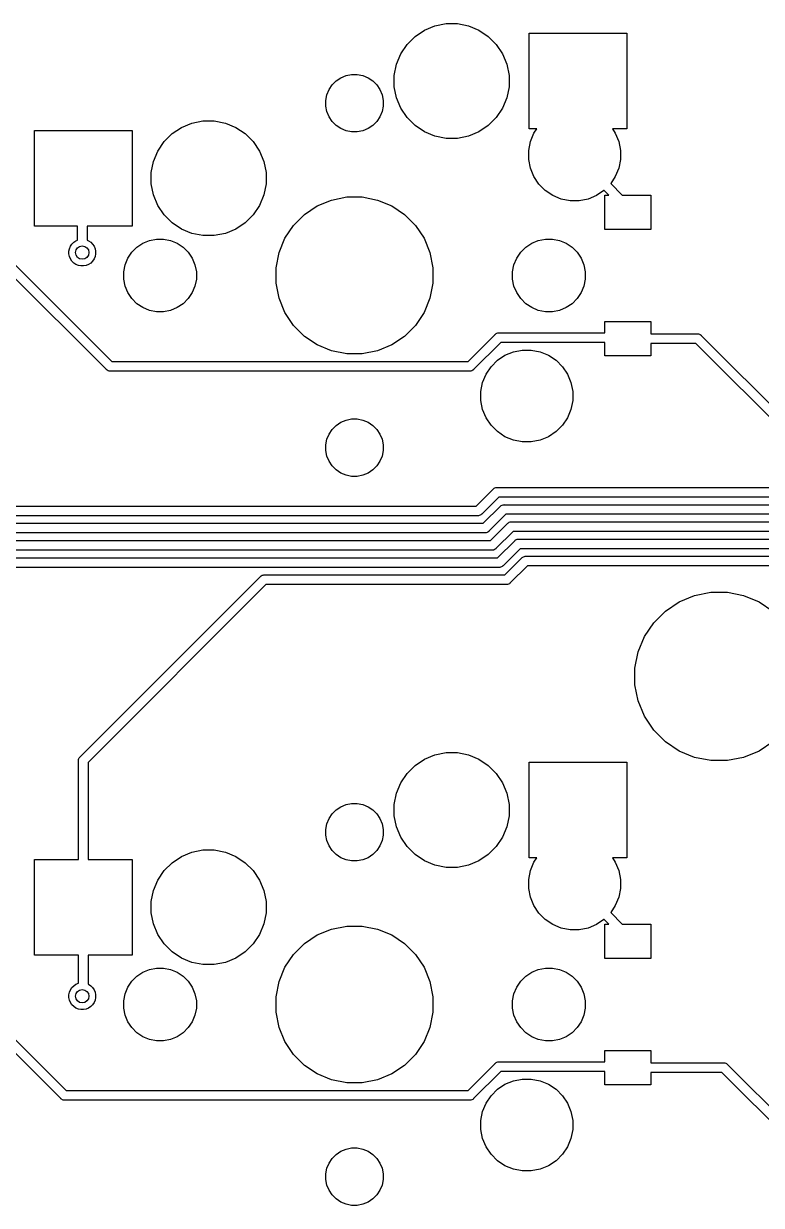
# Model space of a CAD drawing. Extents: x 70 to 347, y -163 to -55.
# Drawn here: x 285.8 to 305.08, y -89.78 to -58.9 of the extents above; entities that cross this region are included whole.
import ezdxf

# ---------------------------------------------------------------- set-up
doc = ezdxf.new("R2010")
doc.units = 0
doc.layers.add('BLACK', color=7, linetype='CONTINUOUS')

msp = doc.modelspace()

# ---------------------------------------------------------------- linework, layer by layer
at = {"layer": 'BLACK', "linetype": 'CONTINUOUS'}
for p, q in [((296.276, -59.0719), (296.549, -58.9588)), ((296.549, -58.9588), (296.839, -58.9012)), ((296.839, -58.9012), (297.134, -58.9012)), ((297.134, -58.9012), (297.424, -58.9588)), ((297.424, -58.9588), (297.697, -59.0719)), ((295.821, -59.445), (296.03, -59.2361)), ((296.03, -59.2361), (296.276, -59.0719)), ((297.697, -59.0719), (297.943, -59.2361)), ((297.943, -59.2361), (298.152, -59.445)), ((299.014, -61.6512), (299.014, -59.1512)), ((299.014, -59.1512), (301.564, -59.1512)), ((301.564, -59.1512), (301.564, -61.6512)), ((295.657, -59.6907), (295.821, -59.445)), ((298.152, -59.445), (298.316, -59.6907)), ((295.544, -59.9637), (295.657, -59.6907)), ((298.316, -59.6907), (298.429, -59.9637)), ((295.487, -60.2535), (295.544, -59.9637)), ((298.429, -59.9637), (298.487, -60.2535)), ((293.782, -60.6259), (293.864, -60.5031)), ((293.864, -60.5031), (293.968, -60.3986)), ((293.968, -60.3986), (294.091, -60.3166)), ((294.091, -60.3166), (294.228, -60.26)), ((294.228, -60.26), (294.373, -60.2312)), ((294.373, -60.2312), (294.52, -60.2312)), ((294.52, -60.2312), (294.665, -60.26)), ((294.665, -60.26), (294.802, -60.3166)), ((294.802, -60.3166), (294.925, -60.3986)), ((294.925, -60.3986), (295.029, -60.5031)), ((295.029, -60.5031), (295.111, -60.6259)), ((295.487, -60.5489), (295.487, -60.2535)), ((298.487, -60.2535), (298.487, -60.5489)), ((293.697, -60.9073), (293.725, -60.7624)), ((293.725, -60.7624), (293.782, -60.6259)), ((295.111, -60.6259), (295.168, -60.7624)), ((295.168, -60.7624), (295.197, -60.9073)), ((295.544, -60.8387), (295.487, -60.5489)), ((298.487, -60.5489), (298.429, -60.8387)), ((293.697, -61.0551), (293.697, -60.9073)), ((293.725, -61.2), (293.697, -61.0551)), ((295.197, -61.0551), (295.168, -61.2)), ((295.197, -60.9073), (295.197, -61.0551)), ((295.657, -61.1117), (295.544, -60.8387)), ((295.821, -61.3574), (295.657, -61.1117)), ((298.316, -61.1117), (298.152, -61.3574)), ((298.429, -60.8387), (298.316, -61.1117)), ((290.199, -61.4988), (290.489, -61.4412)), ((290.489, -61.4412), (290.784, -61.4412)), ((290.784, -61.4412), (291.074, -61.4988)), ((293.782, -61.3365), (293.725, -61.2)), ((293.864, -61.4593), (293.782, -61.3365)), ((295.111, -61.3365), (295.029, -61.4593)), ((295.168, -61.2), (295.111, -61.3365)), ((296.03, -61.5663), (295.821, -61.3574)), ((298.152, -61.3574), (297.943, -61.5663)), ((286.087, -64.1912), (286.087, -61.6912)), ((286.087, -61.6912), (288.637, -61.6912)), ((288.637, -61.6912), (288.637, -64.1912)), ((289.68, -61.7761), (289.926, -61.6119)), ((289.926, -61.6119), (290.199, -61.4988)), ((291.074, -61.4988), (291.347, -61.6119)), ((291.347, -61.6119), (291.593, -61.7761)), ((293.968, -61.5638), (293.864, -61.4593)), ((294.091, -61.6458), (293.968, -61.5638)), ((294.228, -61.7024), (294.091, -61.6458)), ((294.373, -61.7312), (294.228, -61.7024)), ((294.52, -61.7312), (294.373, -61.7312)), ((294.665, -61.7024), (294.52, -61.7312)), ((294.802, -61.6458), (294.665, -61.7024)), ((294.925, -61.5638), (294.802, -61.6458)), ((295.029, -61.4593), (294.925, -61.5638)), ((296.276, -61.7305), (296.03, -61.5663)), ((296.549, -61.8436), (296.276, -61.7305)), ((297.697, -61.7305), (297.424, -61.8436)), ((297.943, -61.5663), (297.697, -61.7305)), ((299.208, -61.6512), (299.014, -61.6512)), ((299.133, -61.7628), (299.208, -61.6512)), ((301.564, -61.6512), (301.185, -61.6512)), ((301.185, -61.6512), (301.26, -61.7628)), ((289.307, -62.2307), (289.471, -61.985)), ((289.471, -61.985), (289.68, -61.7761)), ((291.593, -61.7761), (291.802, -61.985)), ((291.802, -61.985), (291.966, -62.2307)), ((296.839, -61.9012), (296.549, -61.8436)), ((297.134, -61.9012), (296.839, -61.9012)), ((297.424, -61.8436), (297.134, -61.9012)), ((298.997, -62.213), (299.043, -61.9812)), ((299.043, -61.9812), (299.133, -61.7628)), ((301.26, -61.7628), (301.35, -61.9812)), ((301.35, -61.9812), (301.397, -62.213)), ((289.194, -62.5037), (289.307, -62.2307)), ((291.966, -62.2307), (292.079, -62.5037)), ((298.997, -62.4494), (298.997, -62.213)), ((301.397, -62.213), (301.397, -62.4494)), ((289.137, -62.7935), (289.194, -62.5037)), ((292.079, -62.5037), (292.137, -62.7935)), ((299.043, -62.6812), (298.997, -62.4494)), ((299.133, -62.8996), (299.043, -62.6812)), ((301.35, -62.6812), (301.26, -62.8996)), ((301.397, -62.4494), (301.35, -62.6812)), ((289.137, -63.0889), (289.137, -62.7935)), ((292.137, -62.7935), (292.137, -63.0889)), ((299.264, -63.0962), (299.133, -62.8996)), ((301.26, -62.8996), (301.14, -63.0791)), ((289.194, -63.3787), (289.137, -63.0889)), ((292.137, -63.0889), (292.079, -63.3787)), ((299.432, -63.2633), (299.264, -63.0962)), ((299.628, -63.3946), (299.432, -63.2633)), ((300.962, -63.2633), (300.765, -63.3946)), ((300.966, -63.2587), (300.962, -63.2633)), ((301.089, -63.3812), (300.966, -63.2587)), ((301.14, -63.0791), (301.442, -63.3812)), ((289.307, -63.6517), (289.194, -63.3787)), ((292.079, -63.3787), (291.966, -63.6517)), ((293.476, -63.6645), (293.849, -63.51)), ((293.849, -63.51), (294.245, -63.4312)), ((294.245, -63.4312), (294.649, -63.4312)), ((294.649, -63.4312), (295.045, -63.51)), ((295.045, -63.51), (295.418, -63.6645)), ((299.847, -63.4851), (299.628, -63.3946)), ((300.078, -63.5312), (299.847, -63.4851)), ((300.315, -63.5312), (300.078, -63.5312)), ((300.547, -63.4851), (300.315, -63.5312)), ((300.765, -63.3946), (300.547, -63.4851)), ((300.99, -64.2812), (300.99, -63.3812)), ((300.99, -63.3812), (301.089, -63.3812)), ((301.442, -63.3812), (302.19, -63.3812)), ((302.19, -63.3812), (302.19, -64.2812)), ((289.471, -63.8974), (289.307, -63.6517)), ((289.68, -64.1063), (289.471, -63.8974)), ((291.802, -63.8974), (291.593, -64.1063)), ((291.966, -63.6517), (291.802, -63.8974)), ((292.854, -64.1744), (293.14, -63.8889)), ((293.14, -63.8889), (293.476, -63.6645)), ((295.418, -63.6645), (295.753, -63.8889)), ((295.753, -63.8889), (296.039, -64.1744)), ((287.21, -64.1912), (286.087, -64.1912)), ((287.21, -64.5572), (287.21, -64.1912)), ((288.637, -64.1912), (287.46, -64.1912)), ((287.46, -64.1912), (287.46, -64.5572)), ((289.926, -64.2705), (289.68, -64.1063)), ((291.593, -64.1063), (291.347, -64.2705)), ((292.63, -64.5102), (292.854, -64.1744)), ((296.039, -64.1744), (296.263, -64.5102)), ((289.089, -64.5677), (289.273, -64.5312)), ((289.273, -64.5312), (289.46, -64.5312)), ((289.46, -64.5312), (289.644, -64.5677)), ((290.199, -64.3836), (289.926, -64.2705)), ((290.489, -64.4412), (290.199, -64.3836)), ((290.784, -64.4412), (290.489, -64.4412)), ((291.074, -64.3836), (290.784, -64.4412)), ((291.347, -64.2705), (291.074, -64.3836)), ((292.475, -64.8832), (292.63, -64.5102)), ((296.263, -64.5102), (296.418, -64.8832)), ((299.249, -64.5677), (299.433, -64.5312)), ((299.433, -64.5312), (299.62, -64.5312)), ((299.62, -64.5312), (299.804, -64.5677)), ((302.19, -64.2812), (300.99, -64.2812)), ((286.985, -64.8498), (286.998, -64.7822)), ((286.998, -64.7822), (287.024, -64.7185)), ((287.024, -64.7185), (287.063, -64.6612)), ((287.063, -64.6612), (287.111, -64.6124)), ((287.111, -64.6124), (287.169, -64.5741)), ((287.169, -64.5741), (287.21, -64.5572)), ((287.46, -64.5572), (287.5, -64.5741)), ((287.5, -64.5741), (287.558, -64.6124)), ((287.558, -64.6124), (287.606, -64.6612)), ((287.606, -64.6612), (287.645, -64.7185)), ((287.645, -64.7185), (287.671, -64.7822)), ((287.671, -64.7822), (287.685, -64.8498)), ((288.629, -64.8756), (288.761, -64.7433)), ((288.761, -64.7433), (288.917, -64.6393)), ((288.917, -64.6393), (289.089, -64.5677)), ((289.644, -64.5677), (289.817, -64.6393)), ((289.817, -64.6393), (289.972, -64.7433)), ((289.972, -64.7433), (290.105, -64.8756)), ((298.789, -64.8756), (298.921, -64.7433)), ((298.921, -64.7433), (299.077, -64.6393)), ((299.077, -64.6393), (299.249, -64.5677)), ((299.804, -64.5677), (299.977, -64.6393)), ((299.977, -64.6393), (300.132, -64.7433)), ((300.132, -64.7433), (300.265, -64.8756)), ((285.521, -65.1422), (288.11, -67.7312)), ((286.985, -64.9188), (286.985, -64.8498)), ((286.998, -64.9864), (286.985, -64.9188)), ((287.024, -65.0501), (286.998, -64.9864)), ((287.063, -65.1074), (287.024, -65.0501)), ((287.111, -65.1562), (287.063, -65.1074)), ((287.169, -65.1945), (287.111, -65.1562)), ((287.558, -65.1562), (287.5, -65.1945)), ((287.606, -65.1074), (287.558, -65.1562)), ((287.645, -65.0501), (287.606, -65.1074)), ((287.671, -64.9864), (287.645, -65.0501)), ((287.685, -64.9188), (287.671, -64.9864)), ((287.685, -64.8498), (287.685, -64.9188)), ((288.453, -65.2041), (288.525, -65.0312)), ((288.525, -65.0312), (288.629, -64.8756)), ((290.105, -64.8756), (290.208, -65.0312)), ((290.208, -65.0312), (290.28, -65.2041)), ((292.397, -65.2793), (292.475, -64.8832)), ((296.418, -64.8832), (296.497, -65.2793)), ((298.613, -65.2041), (298.685, -65.0312)), ((298.685, -65.0312), (298.789, -64.8756)), ((300.265, -64.8756), (300.368, -65.0312)), ((300.368, -65.0312), (300.44, -65.2041)), ((287.966, -67.9403), (285.377, -65.3512)), ((287.233, -65.2209), (287.169, -65.1945)), ((287.3, -65.2343), (287.233, -65.2209)), ((287.369, -65.2343), (287.3, -65.2343)), ((287.437, -65.2209), (287.369, -65.2343)), ((287.5, -65.1945), (287.437, -65.2209)), ((288.417, -65.3876), (288.453, -65.2041)), ((288.417, -65.5748), (288.417, -65.3876)), ((290.28, -65.2041), (290.317, -65.3876)), ((290.317, -65.3876), (290.317, -65.5748)), ((292.397, -65.6831), (292.397, -65.2793)), ((296.497, -65.2793), (296.497, -65.6831)), ((298.577, -65.3876), (298.613, -65.2041)), ((298.577, -65.5748), (298.577, -65.3876)), ((300.44, -65.2041), (300.477, -65.3876)), ((300.477, -65.3876), (300.477, -65.5748)), ((288.453, -65.7583), (288.417, -65.5748)), ((288.525, -65.9312), (288.453, -65.7583)), ((290.28, -65.7583), (290.208, -65.9312)), ((290.317, -65.5748), (290.28, -65.7583)), ((292.475, -66.0792), (292.397, -65.6831)), ((296.497, -65.6831), (296.418, -66.0792)), ((298.613, -65.7583), (298.577, -65.5748)), ((298.685, -65.9312), (298.613, -65.7583)), ((300.44, -65.7583), (300.368, -65.9312)), ((300.477, -65.5748), (300.44, -65.7583)), ((288.629, -66.0868), (288.525, -65.9312)), ((290.208, -65.9312), (290.105, -66.0868)), ((292.63, -66.4522), (292.475, -66.0792)), ((296.418, -66.0792), (296.263, -66.4522)), ((298.789, -66.0868), (298.685, -65.9312)), ((300.368, -65.9312), (300.265, -66.0868)), ((288.761, -66.2191), (288.629, -66.0868)), ((288.917, -66.3231), (288.761, -66.2191)), ((289.089, -66.3947), (288.917, -66.3231)), ((289.817, -66.3231), (289.644, -66.3947)), ((289.972, -66.2191), (289.817, -66.3231)), ((290.105, -66.0868), (289.972, -66.2191)), ((298.921, -66.2191), (298.789, -66.0868)), ((299.077, -66.3231), (298.921, -66.2191)), ((299.249, -66.3947), (299.077, -66.3231)), ((299.977, -66.3231), (299.804, -66.3947)), ((300.132, -66.2191), (299.977, -66.3231)), ((300.265, -66.0868), (300.132, -66.2191)), ((289.273, -66.4312), (289.089, -66.3947)), ((289.46, -66.4312), (289.273, -66.4312)), ((289.644, -66.3947), (289.46, -66.4312)), ((292.854, -66.788), (292.63, -66.4522)), ((296.263, -66.4522), (296.039, -66.788)), ((299.433, -66.4312), (299.249, -66.3947)), ((299.62, -66.4312), (299.433, -66.4312)), ((299.804, -66.3947), (299.62, -66.4312)), ((300.99, -66.9812), (300.99, -66.6812)), ((300.99, -66.6812), (302.19, -66.6812)), ((302.19, -66.6812), (302.19, -67.0062)), ((293.14, -67.0735), (292.854, -66.788)), ((296.039, -66.788), (295.753, -67.0735)), ((298.132, -67.0123), (298.145, -67.0018)), ((298.145, -67.0018), (298.167, -66.9902)), ((298.167, -66.9902), (298.19, -66.983)), ((298.19, -66.983), (298.208, -66.9812)), ((298.208, -66.9812), (298.215, -66.9806)), ((298.208, -66.9812), (298.208, -66.9812)), ((298.215, -66.9806), (298.221, -66.9812)), ((298.221, -66.9812), (300.99, -66.9812)), ((302.19, -67.0062), (303.405, -67.0062)), ((303.405, -67.0062), (303.412, -67.0056)), ((303.412, -67.0056), (303.418, -67.0062)), ((303.418, -67.0062), (303.418, -67.0062)), ((303.418, -67.0062), (303.436, -67.008)), ((303.436, -67.008), (303.46, -67.0152)), ((293.476, -67.2979), (293.14, -67.0735)), ((293.849, -67.4524), (293.476, -67.2979)), ((295.418, -67.2979), (295.045, -67.4524)), ((295.753, -67.0735), (295.418, -67.2979)), ((297.413, -67.7312), (298.122, -67.0222)), ((298.266, -67.2312), (297.557, -67.9403)), ((298.122, -67.0222), (298.126, -67.0174)), ((298.126, -67.0174), (298.132, -67.0123)), ((300.99, -67.2312), (298.266, -67.2312)), ((300.99, -67.5812), (300.99, -67.2312)), ((303.36, -67.2562), (302.19, -67.2562)), ((302.19, -67.2562), (302.19, -67.5812)), ((305.949, -69.8453), (303.36, -67.2562)), ((303.46, -67.0152), (303.481, -67.0268)), ((303.481, -67.0268), (303.5, -67.0424)), ((303.5, -67.0424), (303.504, -67.0472)), ((303.504, -67.0472), (306.093, -69.6362)), ((294.245, -67.5312), (293.849, -67.4524)), ((294.649, -67.5312), (294.245, -67.5312)), ((295.045, -67.4524), (294.649, -67.5312)), ((298.182, -67.6991), (298.378, -67.5678)), ((298.378, -67.5678), (298.597, -67.4773)), ((298.597, -67.4773), (298.828, -67.4312)), ((298.828, -67.4312), (299.065, -67.4312)), ((299.065, -67.4312), (299.297, -67.4773)), ((299.297, -67.4773), (299.515, -67.5678)), ((299.515, -67.5678), (299.712, -67.6991)), ((302.19, -67.5812), (300.99, -67.5812)), ((288.11, -67.7312), (297.413, -67.7312)), ((297.883, -68.0628), (298.014, -67.8662)), ((298.014, -67.8662), (298.182, -67.6991)), ((299.712, -67.6991), (299.879, -67.8662)), ((299.879, -67.8662), (300.01, -68.0628)), ((287.97, -67.945), (287.966, -67.9403)), ((287.975, -67.9489), (287.97, -67.945)), ((287.986, -67.9586), (287.975, -67.9489)), ((287.975, -67.9489), (287.975, -67.9489)), ((287.989, -67.9606), (287.986, -67.9586)), ((288.011, -67.9722), (287.989, -67.9606)), ((288.034, -67.9794), (288.011, -67.9722)), ((288.052, -67.9812), (288.034, -67.9794)), ((288.059, -67.9818), (288.052, -67.9812)), ((288.052, -67.9812), (288.052, -67.9812)), ((288.065, -67.9812), (288.059, -67.9818)), ((297.458, -67.9812), (288.065, -67.9812)), ((297.465, -67.9818), (297.458, -67.9812)), ((297.471, -67.9812), (297.465, -67.9818)), ((297.489, -67.9794), (297.471, -67.9812)), ((297.471, -67.9812), (297.471, -67.9812)), ((297.513, -67.9722), (297.489, -67.9794)), ((297.534, -67.9606), (297.513, -67.9722)), ((297.553, -67.945), (297.534, -67.9606)), ((297.557, -67.9403), (297.553, -67.945)), ((297.793, -68.2812), (297.883, -68.0628)), ((300.01, -68.0628), (300.1, -68.2812)), ((297.747, -68.513), (297.793, -68.2812)), ((297.747, -68.7494), (297.747, -68.513)), ((300.1, -68.2812), (300.147, -68.513)), ((300.147, -68.513), (300.147, -68.7494)), ((297.793, -68.9812), (297.747, -68.7494)), ((300.147, -68.7494), (300.1, -68.9812)), ((297.883, -69.1996), (297.793, -68.9812)), ((300.1, -68.9812), (300.01, -69.1996)), ((293.864, -69.5031), (293.968, -69.3986)), ((293.968, -69.3986), (294.091, -69.3166)), ((294.091, -69.3166), (294.228, -69.26)), ((294.228, -69.26), (294.373, -69.2312)), ((294.373, -69.2312), (294.52, -69.2312)), ((294.52, -69.2312), (294.665, -69.26)), ((294.665, -69.26), (294.802, -69.3166)), ((294.802, -69.3166), (294.925, -69.3986)), ((294.925, -69.3986), (295.029, -69.5031)), ((298.014, -69.3962), (297.883, -69.1996)), ((298.182, -69.5633), (298.014, -69.3962)), ((299.879, -69.3962), (299.712, -69.5633)), ((300.01, -69.1996), (299.879, -69.3962)), ((293.697, -69.9073), (293.725, -69.7624)), ((293.725, -69.7624), (293.782, -69.6259)), ((293.782, -69.6259), (293.864, -69.5031)), ((295.029, -69.5031), (295.111, -69.6259)), ((295.111, -69.6259), (295.168, -69.7624)), ((295.168, -69.7624), (295.197, -69.9073)), ((298.378, -69.6946), (298.182, -69.5633)), ((298.597, -69.7851), (298.378, -69.6946)), ((298.828, -69.8312), (298.597, -69.7851)), ((299.297, -69.7851), (299.065, -69.8312)), ((299.515, -69.6946), (299.297, -69.7851)), ((299.712, -69.5633), (299.515, -69.6946)), ((293.697, -70.0551), (293.697, -69.9073)), ((293.725, -70.2), (293.697, -70.0551)), ((295.197, -70.0551), (295.168, -70.2)), ((295.197, -69.9073), (295.197, -70.0551)), ((299.065, -69.8312), (298.828, -69.8312)), ((293.782, -70.3365), (293.725, -70.2)), ((293.864, -70.4593), (293.782, -70.3365)), ((295.111, -70.3365), (295.029, -70.4593)), ((295.168, -70.2), (295.111, -70.3365)), ((293.968, -70.5638), (293.864, -70.4593)), ((294.091, -70.6458), (293.968, -70.5638)), ((294.228, -70.7024), (294.091, -70.6458)), ((294.373, -70.7312), (294.228, -70.7024)), ((294.665, -70.7024), (294.52, -70.7312)), ((294.802, -70.6458), (294.665, -70.7024)), ((294.925, -70.5638), (294.802, -70.6458)), ((295.029, -70.4593), (294.925, -70.5638)), ((294.52, -70.7312), (294.373, -70.7312)), ((298.117, -71.0302), (298.141, -71.023)), ((298.141, -71.023), (298.159, -71.0212)), ((298.159, -71.0212), (298.165, -71.0206)), ((298.159, -71.0212), (298.159, -71.0212)), ((298.165, -71.0206), (298.171, -71.0212)), ((298.171, -71.0212), (310.034, -71.0212)), ((297.626, -71.5087), (298.073, -71.0621)), ((298.217, -71.2712), (297.771, -71.7177)), ((298.073, -71.0621), (298.076, -71.0574)), ((298.076, -71.0574), (298.081, -71.0535)), ((298.081, -71.0535), (298.095, -71.0418)), ((298.081, -71.0535), (298.081, -71.0535)), ((298.095, -71.0418), (298.117, -71.0302)), ((298.095, -71.0418), (298.095, -71.0418)), ((298.095, -71.0418), (298.095, -71.0418)), ((309.989, -71.2712), (298.217, -71.2712)), ((269.246, -71.5087), (297.626, -71.5087)), ((297.812, -71.9587), (298.259, -71.5122)), ((298.259, -71.5122), (298.263, -71.5074)), ((298.263, -71.5074), (298.268, -71.5035)), ((298.268, -71.5035), (298.282, -71.4918)), ((298.268, -71.5035), (298.268, -71.5035)), ((298.282, -71.4918), (298.304, -71.4802)), ((298.282, -71.4918), (298.282, -71.4918)), ((298.282, -71.4918), (298.282, -71.4918)), ((298.304, -71.4802), (298.327, -71.473)), ((298.327, -71.473), (298.346, -71.4712)), ((298.346, -71.4712), (298.352, -71.4706)), ((298.346, -71.4712), (298.346, -71.4712)), ((298.352, -71.4706), (298.358, -71.4712)), ((298.358, -71.4712), (309.848, -71.4712)), ((297.672, -71.7587), (269.292, -71.7587)), ((297.678, -71.7593), (297.672, -71.7587)), ((297.684, -71.7587), (297.678, -71.7593)), ((297.702, -71.7569), (297.684, -71.7587)), ((297.684, -71.7587), (297.684, -71.7587)), ((297.726, -71.7497), (297.702, -71.7569)), ((297.748, -71.7381), (297.726, -71.7497)), ((297.767, -71.7225), (297.748, -71.7381)), ((297.771, -71.7177), (297.767, -71.7225)), ((298.403, -71.7212), (297.957, -72.1677)), ((309.802, -71.7212), (298.403, -71.7212)), ((298.454, -71.9535), (298.468, -71.9418)), ((298.468, -71.9418), (298.49, -71.9302)), ((298.468, -71.9418), (298.468, -71.9418)), ((298.468, -71.9418), (298.468, -71.9418)), ((298.49, -71.9302), (298.514, -71.923)), ((298.514, -71.923), (298.532, -71.9212)), ((298.532, -71.9212), (298.538, -71.9206)), ((298.532, -71.9212), (298.532, -71.9212)), ((298.538, -71.9206), (298.544, -71.9212)), ((298.544, -71.9212), (309.661, -71.9212)), ((269.432, -71.9587), (297.812, -71.9587)), ((297.858, -72.2087), (269.478, -72.2087)), ((297.864, -72.2093), (297.858, -72.2087)), ((297.87, -72.2087), (297.864, -72.2093)), ((297.889, -72.2069), (297.87, -72.2087)), ((297.87, -72.2087), (297.87, -72.2087)), ((297.912, -72.1997), (297.889, -72.2069)), ((297.934, -72.1881), (297.912, -72.1997)), ((297.953, -72.1725), (297.934, -72.1881)), ((297.957, -72.1677), (297.953, -72.1725)), ((297.999, -72.4087), (298.445, -71.9622)), ((298.59, -72.1712), (298.143, -72.6177)), ((298.445, -71.9622), (298.449, -71.9574)), ((298.449, -71.9574), (298.454, -71.9535)), ((298.454, -71.9535), (298.454, -71.9535)), ((309.616, -72.1712), (298.59, -72.1712)), ((269.619, -72.4087), (297.999, -72.4087)), ((298.185, -72.8587), (298.632, -72.4122)), ((298.632, -72.4122), (298.636, -72.4074)), ((298.636, -72.4074), (298.64, -72.4035)), ((298.64, -72.4035), (298.655, -72.3918)), ((298.64, -72.4035), (298.64, -72.4035)), ((298.655, -72.3918), (298.676, -72.3802)), ((298.655, -72.3918), (298.655, -72.3918)), ((298.655, -72.3918), (298.655, -72.3918)), ((298.676, -72.3802), (298.7, -72.373)), ((298.7, -72.373), (298.718, -72.3712)), ((298.718, -72.3712), (298.724, -72.3706)), ((298.718, -72.3712), (298.718, -72.3712)), ((298.724, -72.3706), (298.731, -72.3712)), ((298.731, -72.3712), (309.475, -72.3712)), ((298.044, -72.6587), (269.664, -72.6587)), ((269.805, -72.8587), (298.185, -72.8587)), ((298.051, -72.6593), (298.044, -72.6587)), ((298.057, -72.6587), (298.051, -72.6593)), ((298.075, -72.6569), (298.057, -72.6587)), ((298.057, -72.6587), (298.057, -72.6587)), ((298.099, -72.6497), (298.075, -72.6569)), ((298.12, -72.6381), (298.099, -72.6497)), ((298.139, -72.6225), (298.12, -72.6381)), ((298.143, -72.6177), (298.139, -72.6225)), ((298.776, -72.6212), (298.33, -73.0677)), ((298.372, -73.3087), (298.818, -72.8622)), ((309.429, -72.6212), (298.776, -72.6212)), ((298.818, -72.8622), (298.822, -72.8574)), ((298.822, -72.8574), (298.827, -72.8535)), ((298.827, -72.8535), (298.841, -72.8418)), ((298.841, -72.8418), (298.863, -72.8302)), ((298.863, -72.8302), (298.886, -72.8231)), ((298.886, -72.8231), (298.905, -72.8212)), ((298.905, -72.8212), (298.911, -72.8206)), ((298.905, -72.8212), (298.905, -72.8212)), ((298.911, -72.8206), (298.917, -72.8212)), ((298.917, -72.8212), (309.289, -72.8212)), ((298.231, -73.1087), (269.851, -73.1087)), ((298.237, -73.1093), (298.231, -73.1087)), ((298.243, -73.1087), (298.237, -73.1093)), ((298.262, -73.1069), (298.243, -73.1087)), ((298.243, -73.1087), (298.243, -73.1087)), ((298.285, -73.0997), (298.262, -73.1069)), ((298.307, -73.0881), (298.285, -73.0997)), ((298.326, -73.0725), (298.307, -73.0881)), ((298.33, -73.0677), (298.326, -73.0725)), ((298.963, -73.0712), (298.516, -73.5177)), ((309.243, -73.0712), (298.963, -73.0712)), ((287.278, -78.0615), (291.989, -73.3496)), ((291.989, -73.3496), (291.993, -73.3449)), ((291.993, -73.3449), (291.998, -73.341)), ((291.998, -73.341), (292.012, -73.3293)), ((291.998, -73.341), (291.998, -73.341)), ((292.012, -73.3293), (292.034, -73.3177)), ((292.034, -73.3177), (292.058, -73.3105)), ((292.058, -73.3105), (292.082, -73.3081)), ((292.082, -73.3081), (292.088, -73.3087)), ((292.088, -73.3087), (298.372, -73.3087)), ((292.134, -73.5587), (287.487, -78.206)), ((298.417, -73.5587), (292.134, -73.5587)), ((298.423, -73.5593), (298.417, -73.5587)), ((298.448, -73.5569), (298.423, -73.5593)), ((298.471, -73.5497), (298.448, -73.5569)), ((298.493, -73.5381), (298.471, -73.5497)), ((298.507, -73.5264), (298.493, -73.5381)), ((298.512, -73.5225), (298.507, -73.5264)), ((298.507, -73.5264), (298.507, -73.5264)), ((298.516, -73.5177), (298.512, -73.5225)), ((303.33, -73.8432), (303.755, -73.7587)), ((303.755, -73.7587), (304.188, -73.7587)), ((304.188, -73.7587), (304.613, -73.8432)), ((302.569, -74.2498), (302.93, -74.0091)), ((302.93, -74.0091), (303.33, -73.8432)), ((304.613, -73.8432), (305.014, -74.0091)), ((305.014, -74.0091), (305.374, -74.2498)), ((302.263, -74.5563), (302.569, -74.2498)), ((302.022, -74.9166), (302.263, -74.5563)), ((301.856, -75.317), (302.022, -74.9166)), ((301.772, -75.742), (301.856, -75.317)), ((301.772, -76.1754), (301.772, -75.742)), ((301.856, -76.6004), (301.772, -76.1754)), ((302.022, -77.0008), (301.856, -76.6004)), ((302.263, -77.3611), (302.022, -77.0008)), ((302.569, -77.6676), (302.263, -77.3611)), ((302.93, -77.9083), (302.569, -77.6676)), ((305.374, -77.6676), (305.014, -77.9083)), ((287.238, -78.1297), (287.246, -78.1061)), ((287.246, -78.1061), (287.257, -78.0844)), ((287.257, -78.0844), (287.269, -78.0702)), ((287.269, -78.0702), (287.273, -78.0654)), ((287.269, -78.0702), (287.269, -78.0702)), ((287.273, -78.0654), (287.278, -78.0615)), ((296.03, -78.2861), (296.276, -78.1219)), ((296.276, -78.1219), (296.549, -78.0088)), ((296.549, -78.0088), (296.839, -77.9512)), ((296.839, -77.9512), (297.134, -77.9512)), ((297.134, -77.9512), (297.424, -78.0088)), ((297.424, -78.0088), (297.697, -78.1219)), ((297.697, -78.1219), (297.943, -78.2861)), ((303.33, -78.0742), (302.93, -77.9083)), ((303.755, -78.1587), (303.33, -78.0742)), ((304.613, -78.0742), (304.188, -78.1587)), ((305.014, -77.9083), (304.613, -78.0742)), ((287.236, -78.1542), (287.238, -78.1297)), ((287.237, -78.1603), (287.236, -78.1542)), ((287.237, -80.7412), (287.237, -78.1603)), ((287.487, -78.206), (287.487, -80.7412)), ((295.821, -78.495), (296.03, -78.2861)), ((297.943, -78.2861), (298.152, -78.495)), ((299.014, -80.7012), (299.014, -78.2012)), ((299.014, -78.2012), (301.564, -78.2012)), ((301.564, -78.2012), (301.564, -80.7012)), ((304.188, -78.1587), (303.755, -78.1587)), ((295.544, -79.0137), (295.657, -78.7407)), ((295.657, -78.7407), (295.821, -78.495)), ((298.152, -78.495), (298.316, -78.7407)), ((298.316, -78.7407), (298.429, -79.0137)), ((295.487, -79.3035), (295.544, -79.0137)), ((298.429, -79.0137), (298.487, -79.3035)), ((294.091, -79.3666), (294.228, -79.31)), ((294.228, -79.31), (294.373, -79.2812)), ((294.373, -79.2812), (294.52, -79.2812)), ((294.52, -79.2812), (294.665, -79.31)), ((294.665, -79.31), (294.802, -79.3666)), ((295.487, -79.5989), (295.487, -79.3035)), ((298.487, -79.3035), (298.487, -79.5989)), ((293.782, -79.6759), (293.864, -79.5531)), ((293.864, -79.5531), (293.969, -79.4486)), ((293.969, -79.4486), (294.091, -79.3666)), ((294.802, -79.3666), (294.925, -79.4486)), ((294.925, -79.4486), (295.029, -79.5531)), ((295.029, -79.5531), (295.111, -79.6759)), ((295.544, -79.8887), (295.487, -79.5989)), ((298.487, -79.5989), (298.429, -79.8887)), ((293.697, -79.9573), (293.725, -79.8124)), ((293.697, -80.1051), (293.697, -79.9573)), ((293.725, -79.8124), (293.782, -79.6759)), ((295.111, -79.6759), (295.168, -79.8124)), ((295.168, -79.8124), (295.197, -79.9573)), ((295.197, -79.9573), (295.197, -80.1051)), ((295.657, -80.1617), (295.544, -79.8887)), ((298.429, -79.8887), (298.316, -80.1617)), ((293.725, -80.25), (293.697, -80.1051)), ((293.782, -80.3865), (293.725, -80.25)), ((295.168, -80.25), (295.111, -80.3865)), ((295.197, -80.1051), (295.168, -80.25)), ((295.821, -80.4074), (295.657, -80.1617)), ((298.316, -80.1617), (298.152, -80.4074)), ((289.926, -80.6619), (290.199, -80.5488)), ((290.199, -80.5488), (290.489, -80.4912)), ((290.489, -80.4912), (290.784, -80.4912)), ((290.784, -80.4912), (291.074, -80.5488)), ((291.074, -80.5488), (291.347, -80.6619)), ((293.864, -80.5093), (293.782, -80.3865)), ((293.969, -80.6138), (293.864, -80.5093)), ((295.029, -80.5093), (294.925, -80.6138)), ((295.111, -80.3865), (295.029, -80.5093)), ((296.03, -80.6163), (295.821, -80.4074)), ((298.152, -80.4074), (297.943, -80.6163)), ((286.087, -83.2412), (286.087, -80.7412)), ((286.087, -80.7412), (287.237, -80.7412)), ((287.487, -80.7412), (288.637, -80.7412)), ((288.637, -80.7412), (288.637, -83.2412)), ((289.471, -81.035), (289.68, -80.8261)), ((289.68, -80.8261), (289.926, -80.6619)), ((291.347, -80.6619), (291.593, -80.8261)), ((291.593, -80.8261), (291.802, -81.035)), ((294.091, -80.6958), (293.969, -80.6138)), ((294.228, -80.7524), (294.091, -80.6958)), ((294.373, -80.7812), (294.228, -80.7524)), ((294.52, -80.7812), (294.373, -80.7812)), ((294.665, -80.7524), (294.52, -80.7812)), ((294.802, -80.6958), (294.665, -80.7524)), ((294.925, -80.6138), (294.802, -80.6958)), ((296.276, -80.7805), (296.03, -80.6163)), ((296.549, -80.8936), (296.276, -80.7805)), ((296.839, -80.9512), (296.549, -80.8936)), ((297.424, -80.8936), (297.134, -80.9512)), ((297.697, -80.7805), (297.424, -80.8936)), ((297.943, -80.6163), (297.697, -80.7805)), ((299.208, -80.7012), (299.014, -80.7012)), ((299.043, -81.0312), (299.133, -80.8128)), ((299.133, -80.8128), (299.208, -80.7012)), ((301.564, -80.7012), (301.185, -80.7012)), ((301.185, -80.7012), (301.26, -80.8128)), ((301.26, -80.8128), (301.35, -81.0312)), ((289.307, -81.2807), (289.471, -81.035)), ((291.802, -81.035), (291.966, -81.2807)), ((297.134, -80.9512), (296.839, -80.9512)), ((298.997, -81.263), (299.043, -81.0312)), ((301.35, -81.0312), (301.397, -81.263)), ((289.194, -81.5537), (289.307, -81.2807)), ((291.966, -81.2807), (292.079, -81.5537)), ((298.997, -81.4994), (298.997, -81.263)), ((299.043, -81.7312), (298.997, -81.4994)), ((301.397, -81.4994), (301.35, -81.7312)), ((301.397, -81.263), (301.397, -81.4994)), ((289.137, -81.8435), (289.194, -81.5537)), ((292.079, -81.5537), (292.137, -81.8435)), ((299.133, -81.9496), (299.043, -81.7312)), ((301.35, -81.7312), (301.26, -81.9496)), ((289.137, -82.1389), (289.137, -81.8435)), ((289.194, -82.4287), (289.137, -82.1389)), ((292.137, -82.1389), (292.079, -82.4287)), ((292.137, -81.8435), (292.137, -82.1389)), ((299.264, -82.1462), (299.133, -81.9496)), ((301.26, -81.9496), (301.14, -82.1291)), ((301.14, -82.1291), (301.442, -82.4312)), ((289.307, -82.7017), (289.194, -82.4287)), ((292.079, -82.4287), (291.966, -82.7017)), ((299.432, -82.3133), (299.264, -82.1462)), ((299.628, -82.4446), (299.432, -82.3133)), ((299.847, -82.5351), (299.628, -82.4446)), ((300.765, -82.4446), (300.547, -82.5351)), ((300.962, -82.3133), (300.765, -82.4446)), ((300.966, -82.3087), (300.962, -82.3133)), ((301.089, -82.4312), (300.966, -82.3087)), ((300.99, -83.3312), (300.99, -82.4312)), ((300.99, -82.4312), (301.089, -82.4312)), ((301.442, -82.4312), (302.19, -82.4312)), ((302.19, -82.4312), (302.19, -83.3312)), ((289.471, -82.9474), (289.307, -82.7017)), ((291.966, -82.7017), (291.802, -82.9474)), ((293.14, -82.9389), (293.476, -82.7145)), ((293.476, -82.7145), (293.849, -82.56)), ((293.849, -82.56), (294.245, -82.4812)), ((294.245, -82.4812), (294.649, -82.4812)), ((294.649, -82.4812), (295.045, -82.56)), ((295.045, -82.56), (295.418, -82.7145)), ((295.418, -82.7145), (295.753, -82.9389)), ((300.078, -82.5812), (299.847, -82.5351)), ((300.315, -82.5812), (300.078, -82.5812)), ((300.547, -82.5351), (300.315, -82.5812)), ((289.68, -83.1563), (289.471, -82.9474)), ((291.802, -82.9474), (291.593, -83.1563)), ((292.854, -83.2244), (293.14, -82.9389)), ((295.753, -82.9389), (296.039, -83.2244)), ((287.237, -83.2412), (286.087, -83.2412)), ((287.237, -83.9779), (287.237, -83.2412)), ((288.637, -83.2412), (287.487, -83.2412)), ((287.487, -83.2412), (287.487, -83.9994)), ((289.926, -83.3205), (289.68, -83.1563)), ((290.199, -83.4336), (289.926, -83.3205)), ((291.347, -83.3205), (291.074, -83.4336)), ((291.593, -83.1563), (291.347, -83.3205)), ((292.63, -83.5602), (292.854, -83.2244)), ((296.039, -83.2244), (296.263, -83.5602)), ((302.19, -83.3312), (300.99, -83.3312)), ((288.917, -83.6893), (289.089, -83.6177)), ((289.089, -83.6177), (289.273, -83.5812)), ((289.273, -83.5812), (289.46, -83.5812)), ((289.46, -83.5812), (289.644, -83.6177)), ((289.644, -83.6177), (289.817, -83.6893)), ((290.489, -83.4912), (290.199, -83.4336)), ((290.784, -83.4912), (290.489, -83.4912)), ((291.074, -83.4336), (290.784, -83.4912)), ((292.475, -83.9332), (292.63, -83.5602)), ((296.263, -83.5602), (296.418, -83.9332)), ((299.077, -83.6893), (299.249, -83.6177)), ((299.249, -83.6177), (299.433, -83.5812)), ((299.433, -83.5812), (299.62, -83.5812)), ((299.62, -83.5812), (299.804, -83.6177)), ((299.804, -83.6177), (299.977, -83.6893)), ((287.169, -84.0051), (287.233, -83.9788)), ((287.233, -83.9788), (287.237, -83.9779)), ((288.525, -84.0812), (288.629, -83.9256)), ((288.629, -83.9256), (288.761, -83.7933)), ((288.761, -83.7933), (288.917, -83.6893)), ((289.817, -83.6893), (289.972, -83.7933)), ((289.972, -83.7933), (290.105, -83.9256)), ((290.105, -83.9256), (290.208, -84.0812)), ((292.397, -84.3293), (292.475, -83.9332)), ((296.418, -83.9332), (296.497, -84.3293)), ((298.685, -84.0812), (298.789, -83.9256)), ((298.789, -83.9256), (298.921, -83.7933)), ((298.921, -83.7933), (299.077, -83.6893)), ((299.977, -83.6893), (300.132, -83.7933)), ((300.132, -83.7933), (300.265, -83.9256)), ((300.265, -83.9256), (300.368, -84.0812)), ((284.327, -84.1922), (286.916, -86.7812)), ((286.985, -84.2808), (286.998, -84.2132)), ((286.985, -84.3498), (286.985, -84.2808)), ((286.998, -84.2132), (287.024, -84.1495)), ((287.024, -84.1495), (287.063, -84.0922)), ((287.063, -84.0922), (287.111, -84.0434)), ((287.111, -84.0434), (287.169, -84.0051)), ((287.487, -83.9994), (287.5, -84.0051)), ((287.5, -84.0051), (287.558, -84.0434)), ((287.558, -84.0434), (287.606, -84.0922)), ((287.606, -84.0922), (287.645, -84.1495)), ((287.645, -84.1495), (287.671, -84.2132)), ((287.671, -84.2132), (287.685, -84.2808)), ((287.685, -84.2808), (287.685, -84.3498)), ((288.417, -84.4376), (288.453, -84.2541)), ((288.453, -84.2541), (288.525, -84.0812)), ((290.208, -84.0812), (290.28, -84.2541)), ((290.28, -84.2541), (290.317, -84.4376)), ((298.577, -84.4376), (298.613, -84.2541)), ((298.613, -84.2541), (298.685, -84.0812)), ((300.368, -84.0812), (300.44, -84.2541)), ((300.44, -84.2541), (300.477, -84.4376)), ((286.772, -86.9903), (284.183, -84.4012)), ((286.998, -84.4174), (286.985, -84.3498)), ((287.024, -84.4811), (286.998, -84.4174)), ((287.063, -84.5384), (287.024, -84.4811)), ((287.111, -84.5872), (287.063, -84.5384)), ((287.169, -84.6255), (287.111, -84.5872)), ((287.558, -84.5872), (287.5, -84.6255)), ((287.606, -84.5384), (287.558, -84.5872)), ((287.645, -84.4811), (287.606, -84.5384)), ((287.671, -84.4174), (287.645, -84.4811)), ((287.685, -84.3498), (287.671, -84.4174)), ((288.417, -84.6248), (288.417, -84.4376)), ((290.317, -84.4376), (290.317, -84.6248)), ((292.397, -84.7331), (292.397, -84.3293)), ((296.497, -84.3293), (296.497, -84.7331)), ((298.577, -84.6248), (298.577, -84.4376)), ((300.477, -84.4376), (300.477, -84.6248)), ((287.233, -84.6519), (287.169, -84.6255)), ((287.3, -84.6653), (287.233, -84.6519)), ((287.369, -84.6653), (287.3, -84.6653)), ((287.437, -84.6519), (287.369, -84.6653)), ((287.5, -84.6255), (287.437, -84.6519)), ((288.453, -84.8083), (288.417, -84.6248)), ((288.525, -84.9812), (288.453, -84.8083)), ((290.28, -84.8083), (290.208, -84.9812)), ((290.317, -84.6248), (290.28, -84.8083)), ((292.475, -85.1292), (292.397, -84.7331)), ((296.497, -84.7331), (296.418, -85.1292)), ((298.613, -84.8083), (298.577, -84.6248)), ((298.685, -84.9812), (298.613, -84.8083)), ((300.44, -84.8083), (300.368, -84.9812)), ((300.477, -84.6248), (300.44, -84.8083)), ((288.629, -85.1368), (288.525, -84.9812)), ((288.761, -85.2691), (288.629, -85.1368)), ((290.105, -85.1368), (289.972, -85.2691)), ((290.208, -84.9812), (290.105, -85.1368)), ((292.63, -85.5022), (292.475, -85.1292)), ((296.418, -85.1292), (296.263, -85.5022)), ((298.789, -85.1368), (298.685, -84.9812)), ((298.921, -85.2691), (298.789, -85.1368)), ((300.265, -85.1368), (300.132, -85.2691)), ((300.368, -84.9812), (300.265, -85.1368)), ((288.917, -85.3731), (288.761, -85.2691)), ((289.089, -85.4447), (288.917, -85.3731)), ((289.273, -85.4812), (289.089, -85.4447)), ((289.46, -85.4812), (289.273, -85.4812)), ((289.644, -85.4447), (289.46, -85.4812)), ((289.817, -85.3731), (289.644, -85.4447)), ((289.972, -85.2691), (289.817, -85.3731)), ((292.854, -85.838), (292.63, -85.5022)), ((296.263, -85.5022), (296.039, -85.838)), ((299.077, -85.3731), (298.921, -85.2691)), ((299.249, -85.4447), (299.077, -85.3731)), ((299.433, -85.4812), (299.249, -85.4447)), ((299.62, -85.4812), (299.433, -85.4812)), ((299.804, -85.4447), (299.62, -85.4812)), ((299.977, -85.3731), (299.804, -85.4447)), ((300.132, -85.2691), (299.977, -85.3731)), ((293.14, -86.1235), (292.854, -85.838)), ((296.039, -85.838), (295.753, -86.1235)), ((300.99, -86.0312), (300.99, -85.7312)), ((300.99, -85.7312), (302.19, -85.7312)), ((302.19, -85.7312), (302.19, -86.0562)), ((293.476, -86.3479), (293.14, -86.1235)), ((295.753, -86.1235), (295.418, -86.3479)), ((297.413, -86.7812), (298.122, -86.0722)), ((298.122, -86.0722), (298.126, -86.0674)), ((298.126, -86.0674), (298.131, -86.0635)), ((298.131, -86.0635), (298.145, -86.0518)), ((298.145, -86.0518), (298.167, -86.0402)), ((298.167, -86.0402), (298.19, -86.033)), ((298.19, -86.033), (298.208, -86.0312)), ((298.208, -86.0312), (298.215, -86.0306)), ((298.208, -86.0312), (298.208, -86.0312)), ((298.215, -86.0306), (298.221, -86.0312)), ((298.221, -86.0312), (300.99, -86.0312)), ((302.19, -86.0562), (304.091, -86.0562)), ((304.091, -86.0562), (304.098, -86.0556)), ((304.098, -86.0556), (304.104, -86.0562)), ((304.104, -86.0562), (304.104, -86.0562)), ((304.104, -86.0562), (304.122, -86.058)), ((304.122, -86.058), (304.146, -86.0652)), ((304.146, -86.0652), (304.167, -86.0768)), ((304.167, -86.0768), (304.186, -86.0924)), ((304.186, -86.0924), (304.19, -86.0972)), ((304.19, -86.0972), (306.779, -88.6862)), ((293.849, -86.5024), (293.476, -86.3479)), ((295.418, -86.3479), (295.045, -86.5024)), ((298.266, -86.2812), (297.557, -86.9903)), ((300.99, -86.2812), (298.266, -86.2812)), ((300.99, -86.6312), (300.99, -86.2812)), ((304.046, -86.3062), (302.19, -86.3062)), ((302.19, -86.3062), (302.19, -86.6312)), ((306.635, -88.8953), (304.046, -86.3062)), ((294.245, -86.5812), (293.849, -86.5024)), ((294.649, -86.5812), (294.245, -86.5812)), ((295.045, -86.5024), (294.649, -86.5812)), ((298.014, -86.9162), (298.182, -86.7491)), ((298.182, -86.7491), (298.378, -86.6178)), ((298.378, -86.6178), (298.597, -86.5273)), ((298.597, -86.5273), (298.828, -86.4812)), ((298.828, -86.4812), (299.065, -86.4812)), ((299.065, -86.4812), (299.297, -86.5273)), ((299.297, -86.5273), (299.515, -86.6178)), ((299.515, -86.6178), (299.712, -86.7491)), ((299.712, -86.7491), (299.879, -86.9162)), ((302.19, -86.6312), (300.99, -86.6312)), ((286.776, -86.995), (286.772, -86.9903)), ((286.781, -86.9989), (286.776, -86.995)), ((286.795, -87.0106), (286.781, -86.9989)), ((286.806, -87.0168), (286.795, -87.0106)), ((286.817, -87.0222), (286.806, -87.0168)), ((286.84, -87.0294), (286.817, -87.0222)), ((286.858, -87.0312), (286.84, -87.0294)), ((286.865, -87.0318), (286.858, -87.0312)), ((286.858, -87.0312), (286.858, -87.0312)), ((286.871, -87.0312), (286.865, -87.0318)), ((297.458, -87.0312), (286.871, -87.0312)), ((286.916, -86.7812), (297.413, -86.7812)), ((297.465, -87.0318), (297.458, -87.0312)), ((297.471, -87.0312), (297.465, -87.0318)), ((297.489, -87.0294), (297.471, -87.0312)), ((297.471, -87.0312), (297.471, -87.0312)), ((297.513, -87.0222), (297.489, -87.0294)), ((297.534, -87.0106), (297.513, -87.0222)), ((297.553, -86.995), (297.534, -87.0106)), ((297.557, -86.9903), (297.553, -86.995)), ((297.883, -87.1128), (298.014, -86.9162)), ((299.879, -86.9162), (300.01, -87.1128)), ((297.747, -87.563), (297.793, -87.3312)), ((297.793, -87.3312), (297.883, -87.1128)), ((300.01, -87.1128), (300.1, -87.3312)), ((300.1, -87.3312), (300.147, -87.563)), ((297.747, -87.7994), (297.747, -87.563)), ((300.147, -87.563), (300.147, -87.7994)), ((297.793, -88.0312), (297.747, -87.7994)), ((300.147, -87.7994), (300.1, -88.0312)), ((294.091, -88.3666), (294.228, -88.31)), ((294.228, -88.31), (294.373, -88.2812)), ((294.373, -88.2812), (294.52, -88.2812)), ((294.52, -88.2812), (294.665, -88.31)), ((294.665, -88.31), (294.802, -88.3666)), ((297.883, -88.2496), (297.793, -88.0312)), ((298.014, -88.4462), (297.883, -88.2496)), ((300.01, -88.2496), (299.879, -88.4462)), ((300.1, -88.0312), (300.01, -88.2496)), ((293.782, -88.6759), (293.864, -88.5531)), ((293.864, -88.5531), (293.969, -88.4486)), ((293.969, -88.4486), (294.091, -88.3666)), ((294.802, -88.3666), (294.925, -88.4486)), ((294.925, -88.4486), (295.029, -88.5531)), ((295.029, -88.5531), (295.111, -88.6759)), ((298.182, -88.6133), (298.014, -88.4462)), ((298.378, -88.7446), (298.182, -88.6133)), ((299.712, -88.6133), (299.515, -88.7446)), ((299.879, -88.4462), (299.712, -88.6133)), ((293.697, -88.9573), (293.725, -88.8124)), ((293.725, -88.8124), (293.782, -88.6759)), ((295.111, -88.6759), (295.168, -88.8124)), ((295.168, -88.8124), (295.197, -88.9573)), ((298.597, -88.8351), (298.378, -88.7446)), ((298.828, -88.8812), (298.597, -88.8351)), ((299.065, -88.8812), (298.828, -88.8812)), ((299.297, -88.8351), (299.065, -88.8812)), ((299.515, -88.7446), (299.297, -88.8351)), ((293.697, -89.1051), (293.697, -88.9573)), ((293.725, -89.25), (293.697, -89.1051)), ((295.197, -89.1051), (295.168, -89.25)), ((295.197, -88.9573), (295.197, -89.1051)), ((293.782, -89.3865), (293.725, -89.25)), ((293.864, -89.5093), (293.782, -89.3865)), ((293.969, -89.6138), (293.864, -89.5093)), ((295.029, -89.5093), (294.925, -89.6138)), ((295.111, -89.3865), (295.029, -89.5093)), ((295.168, -89.25), (295.111, -89.3865)), ((294.091, -89.6958), (293.969, -89.6138)), ((294.228, -89.7524), (294.091, -89.6958)), ((294.373, -89.7812), (294.228, -89.7524)), ((294.52, -89.7812), (294.373, -89.7812)), ((294.665, -89.7524), (294.52, -89.7812)), ((294.802, -89.6958), (294.665, -89.7524)), ((294.925, -89.6138), (294.802, -89.6958))]:
    msp.add_line(p, q, dxfattribs=at)
at = {"layer": 'BLACK'}
for centre in [(287.335, -64.8843), (287.335, -84.3153)]:
    msp.add_circle(centre, 0.175, dxfattribs=at)

doc.saveas('drawing.dxf')
